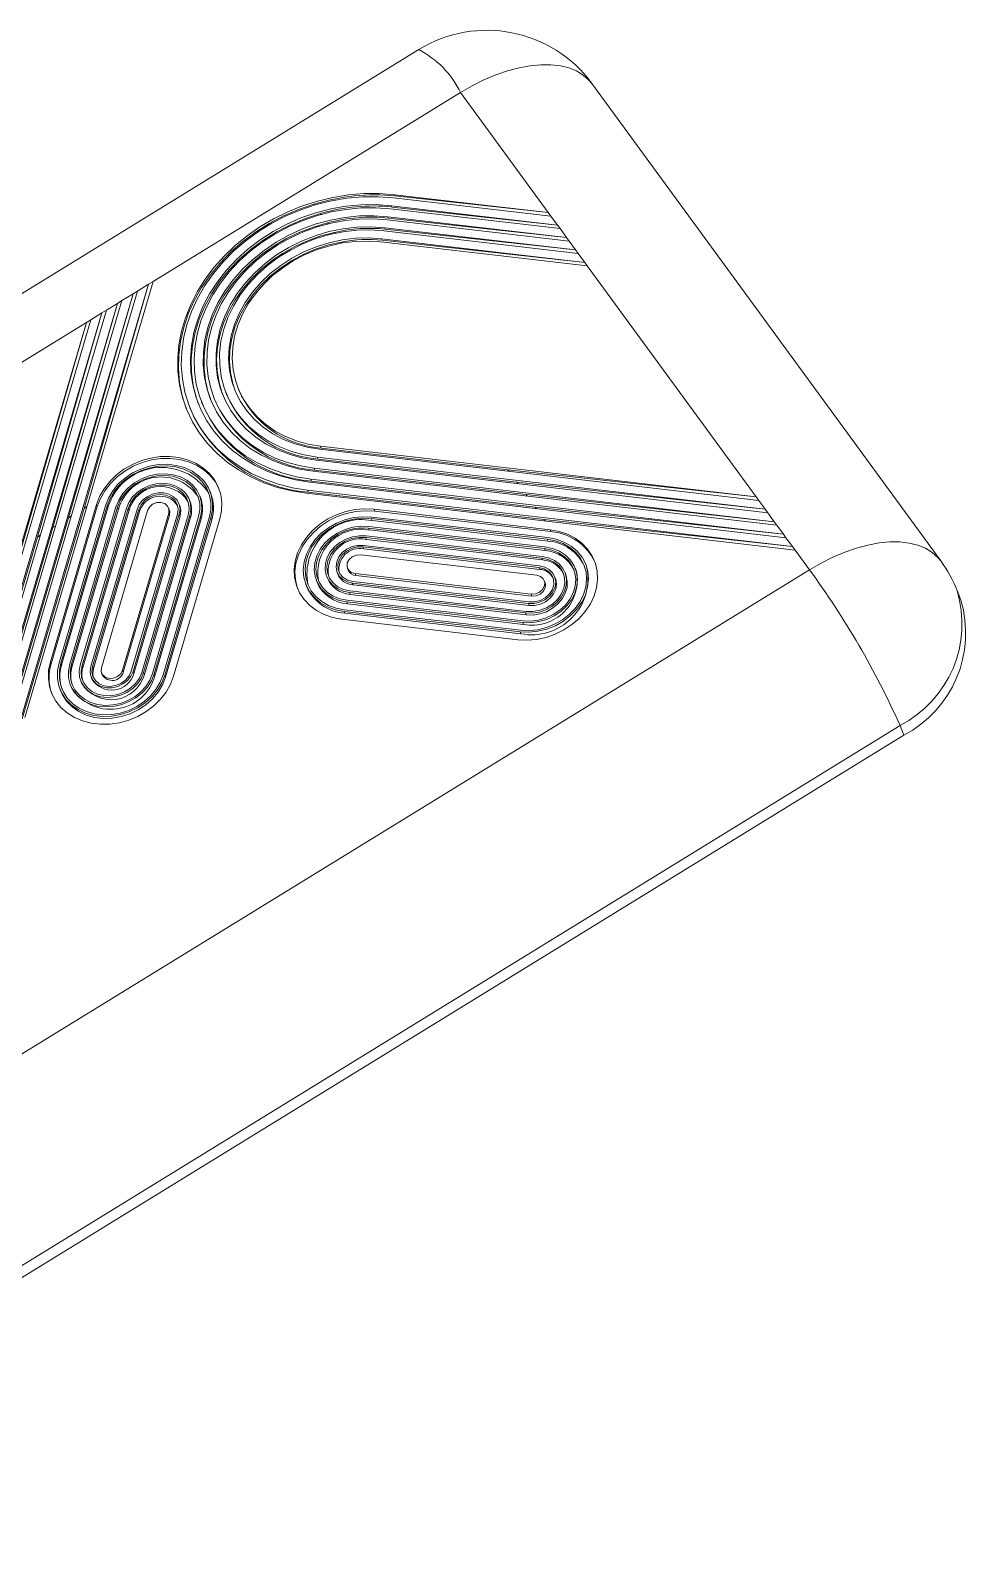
# Model space of a CAD drawing. Header units: inches. Extents: x 1846 to 3307, y 1126 to 1431.
# Drawn here: x 2106.57 to 2136.77, y 1204.96 to 1253.94 of the extents above; entities that cross this region are included whole.
import ezdxf

# ---------------------------------------------------------------- set-up
doc = ezdxf.new("R2010")
doc.units = ezdxf.units.IN
doc.header["$LTSCALE"] = 15

msp = doc.modelspace()

# ---------------------------------------------------------------- linework, layer by layer
at = {"color": 7, "linetype": 'Continuous', "lineweight": 15}
for p, q in [((2119.11, 1253.32), (2076.496, 1227.108)), ((2135.966, 1236.803), (2124.702, 1252.22)), ((2120.46, 1251.934), (2110.535, 1245.829)), ((2123.295, 1248.053), (2120.46, 1251.934)), ((2123.295, 1248.053), (2118.327, 1248.632)), ((2118.342, 1248.594), (2118.327, 1248.632)), ((2118.342, 1248.594), (2123.295, 1248.053)), ((2115.744, 1248.296), (2115.724, 1248.323)), ((2118.192, 1248.176), (2123.673, 1247.537)), ((2123.589, 1247.652), (2118.222, 1248.277)), ((2118.239, 1248.235), (2118.222, 1248.277)), ((2118.239, 1248.235), (2123.589, 1247.652)), ((2118.297, 1248.531), (2123.379, 1247.939)), ((2115.963, 1247.996), (2115.942, 1248.024)), ((2116.184, 1247.693), (2116.163, 1247.722)), ((2118.088, 1247.82), (2123.966, 1247.135)), ((2123.882, 1247.25), (2118.118, 1247.922)), ((2118.135, 1247.877), (2118.118, 1247.922)), ((2118.135, 1247.877), (2123.882, 1247.25)), ((2123.379, 1247.939), (2123.295, 1248.053)), ((2123.589, 1247.652), (2123.379, 1247.939)), ((2123.673, 1247.537), (2123.589, 1247.652)), ((2116.409, 1247.386), (2116.387, 1247.415)), ((2116.637, 1247.073), (2116.615, 1247.104)), ((2117.879, 1247.11), (2124.553, 1246.332)), ((2124.469, 1246.447), (2117.909, 1247.211)), ((2117.929, 1247.16), (2117.909, 1247.211)), ((2117.929, 1247.16), (2124.469, 1246.447)), ((2117.984, 1247.465), (2124.259, 1246.734)), ((2124.176, 1246.849), (2118.013, 1247.567)), ((2118.032, 1247.519), (2118.013, 1247.567)), ((2118.032, 1247.519), (2124.176, 1246.849)), ((2123.882, 1247.25), (2123.673, 1247.537)), ((2123.966, 1247.135), (2123.882, 1247.25)), ((2124.176, 1246.849), (2123.966, 1247.135)), ((2124.259, 1246.734), (2124.176, 1246.849)), ((2124.469, 1246.447), (2124.259, 1246.734)), ((2124.553, 1246.332), (2124.469, 1246.447)), ((2130.002, 1238.873), (2124.553, 1246.332)), ((2110.391, 1245.741), (2106.284, 1231.762)), ((2106.397, 1231.748), (2110.535, 1245.829)), ((2108.306, 1238.5), (2110.391, 1245.741)), ((2110.391, 1245.741), (2110.032, 1245.52)), ((2110.535, 1245.829), (2110.391, 1245.741)), ((2105.602, 1231.841), (2109.53, 1245.211)), ((2109.889, 1245.432), (2105.886, 1231.808)), ((2106, 1231.795), (2110.032, 1245.52)), ((2107.804, 1238.191), (2109.889, 1245.432)), ((2109.53, 1245.211), (2109.387, 1245.123)), ((2109.889, 1245.432), (2109.53, 1245.211)), ((2110.032, 1245.52), (2109.889, 1245.432)), ((2108.884, 1244.814), (2105.09, 1231.901)), ((2105.204, 1231.887), (2109.028, 1244.902)), ((2109.387, 1245.123), (2105.488, 1231.854)), ((2106.8, 1237.573), (2108.884, 1244.814)), ((2107.302, 1237.882), (2109.387, 1245.123)), ((2108.884, 1244.814), (2108.526, 1244.593)), ((2109.028, 1244.902), (2108.884, 1244.814)), ((2109.387, 1245.123), (2109.028, 1244.902)), ((2108.382, 1244.505), (2099.055, 1238.768)), ((2108.382, 1244.505), (2104.692, 1231.947)), ((2104.806, 1231.934), (2108.526, 1244.593)), ((2106.297, 1237.265), (2108.382, 1244.505)), ((2108.526, 1244.593), (2108.382, 1244.505)), ((2112.883, 1242.248), (2112.907, 1242.185)), ((2113.274, 1242.4), (2113.299, 1242.337)), ((2111.708, 1241.792), (2111.732, 1241.729)), ((2112.1, 1241.944), (2112.124, 1241.881)), ((2112.491, 1242.096), (2112.515, 1242.033)), ((2115.911, 1240.41), (2130.086, 1238.758)), ((2130.002, 1238.873), (2115.941, 1240.512)), ((2115.965, 1240.449), (2115.941, 1240.512)), ((2121.989, 1239.747), (2115.965, 1240.449)), ((2130.589, 1238.07), (2115.732, 1239.801)), ((2115.756, 1239.739), (2115.732, 1239.801)), ((2115.806, 1240.055), (2130.38, 1238.357)), ((2130.296, 1238.471), (2115.836, 1240.157)), ((2115.861, 1240.094), (2115.836, 1240.157)), ((2122.283, 1239.345), (2115.861, 1240.094)), ((2115.598, 1239.344), (2130.967, 1237.553)), ((2130.883, 1237.668), (2115.627, 1239.446)), ((2115.652, 1239.383), (2115.627, 1239.446)), ((2122.87, 1238.542), (2115.652, 1239.383)), ((2115.702, 1239.7), (2130.673, 1237.955)), ((2122.576, 1238.944), (2115.756, 1239.739)), ((2121.989, 1239.747), (2130.002, 1238.873)), ((2122.026, 1239.698), (2121.989, 1239.747)), ((2122.283, 1239.345), (2130.296, 1238.471)), ((2122.319, 1239.296), (2122.283, 1239.345)), ((2111.731, 1238.717), (2111.706, 1238.78)), ((2112.066, 1238.847), (2112.042, 1238.91)), ((2112.402, 1238.978), (2112.378, 1239.04)), ((2115.493, 1238.989), (2131.26, 1237.152)), ((2131.176, 1237.267), (2115.523, 1239.091)), ((2115.547, 1239.028), (2115.523, 1239.091)), ((2123.163, 1238.141), (2115.547, 1239.028)), ((2122.576, 1238.944), (2130.589, 1238.07)), ((2122.612, 1238.894), (2122.576, 1238.944)), ((2130.086, 1238.758), (2130.002, 1238.873)), ((2108.306, 1238.5), (2106.308, 1231.699)), ((2108.71, 1238.621), (2107.219, 1233.545)), ((2108.735, 1238.558), (2107.243, 1233.483)), ((2108.995, 1238.587), (2107.503, 1233.512)), ((2109.051, 1238.581), (2107.56, 1233.505)), ((2109.076, 1238.518), (2107.584, 1233.443)), ((2109.336, 1238.548), (2107.844, 1233.472)), ((2109.392, 1238.541), (2107.901, 1233.466)), ((2109.417, 1238.478), (2107.925, 1233.403)), ((2109.677, 1238.508), (2108.185, 1233.433)), ((2109.733, 1238.501), (2108.242, 1233.426)), ((2109.758, 1238.439), (2108.266, 1233.363)), ((2108.398, 1238.556), (2108.306, 1238.5)), ((2110.018, 1238.468), (2108.526, 1233.393)), ((2110.074, 1238.462), (2108.583, 1233.386)), ((2110.099, 1238.399), (2108.607, 1233.324)), ((2108.735, 1238.558), (2108.71, 1238.621)), ((2110.359, 1238.429), (2108.867, 1233.353)), ((2109.076, 1238.518), (2109.051, 1238.581)), ((2109.417, 1238.478), (2109.392, 1238.541)), ((2111.041, 1238.349), (2109.549, 1233.274)), ((2111.065, 1238.286), (2109.574, 1233.211)), ((2109.758, 1238.439), (2109.733, 1238.501)), ((2111.325, 1238.316), (2109.833, 1233.241)), ((2111.382, 1238.309), (2109.89, 1233.234)), ((2110.099, 1238.399), (2110.074, 1238.462)), ((2111.059, 1238.456), (2111.035, 1238.519)), ((2111.065, 1238.286), (2111.041, 1238.349)), ((2111.395, 1238.587), (2111.371, 1238.649)), ((2111.406, 1238.247), (2111.382, 1238.309)), ((2117.668, 1238.473), (2123.351, 1237.811)), ((2117.692, 1238.411), (2117.668, 1238.473)), ((2117.692, 1238.411), (2123.375, 1237.748)), ((2122.87, 1238.542), (2130.883, 1237.668)), ((2122.906, 1238.493), (2122.87, 1238.542)), ((2130.296, 1238.471), (2130.086, 1238.758)), ((2130.38, 1238.357), (2130.296, 1238.471)), ((2130.589, 1238.07), (2130.38, 1238.357)), ((2107.302, 1237.882), (2105.512, 1231.792)), ((2107.804, 1238.191), (2105.91, 1231.745)), ((2107.393, 1237.939), (2107.302, 1237.882)), ((2107.895, 1238.248), (2107.804, 1238.191)), ((2111.406, 1238.247), (2109.915, 1233.171)), ((2111.666, 1238.276), (2110.174, 1233.201)), ((2111.723, 1238.27), (2110.231, 1233.194)), ((2111.747, 1238.207), (2110.256, 1233.132)), ((2112.007, 1238.236), (2110.515, 1233.161)), ((2112.064, 1238.23), (2110.572, 1233.154)), ((2112.088, 1238.167), (2110.597, 1233.092)), ((2112.348, 1238.197), (2110.856, 1233.121)), ((2112.405, 1238.19), (2110.913, 1233.115)), ((2112.429, 1238.127), (2110.938, 1233.052)), ((2112.689, 1238.157), (2111.197, 1233.082)), ((2111.747, 1238.207), (2111.723, 1238.27)), ((2112.088, 1238.167), (2112.064, 1238.23)), ((2112.429, 1238.127), (2112.405, 1238.19)), ((2117.489, 1237.864), (2123.172, 1237.202)), ((2117.513, 1237.802), (2117.489, 1237.864)), ((2117.504, 1237.915), (2123.187, 1237.253)), ((2117.513, 1237.802), (2123.196, 1237.139)), ((2117.578, 1238.169), (2123.262, 1237.506)), ((2117.603, 1238.106), (2117.578, 1238.169)), ((2117.593, 1238.22), (2123.277, 1237.557)), ((2117.603, 1238.106), (2123.286, 1237.444)), ((2123.163, 1238.141), (2131.176, 1237.267)), ((2123.199, 1238.091), (2123.163, 1238.141)), ((2123.375, 1237.748), (2123.351, 1237.811)), ((2130.673, 1237.955), (2130.589, 1238.07)), ((2130.883, 1237.668), (2130.673, 1237.955)), ((2106.8, 1237.573), (2105.114, 1231.838)), ((2106.891, 1237.63), (2106.8, 1237.573)), ((2117.325, 1237.306), (2123.008, 1236.644)), ((2117.399, 1237.56), (2123.083, 1236.897)), ((2117.424, 1237.497), (2117.399, 1237.56)), ((2117.414, 1237.611), (2123.098, 1236.948)), ((2117.424, 1237.497), (2123.107, 1236.835)), ((2123.286, 1237.444), (2123.262, 1237.506)), ((2130.967, 1237.553), (2130.883, 1237.668)), ((2131.176, 1237.267), (2130.967, 1237.553)), ((2117.235, 1237.001), (2122.919, 1236.339)), ((2117.31, 1237.255), (2122.993, 1236.593)), ((2117.334, 1237.193), (2117.31, 1237.255)), ((2117.334, 1237.193), (2123.017, 1236.53)), ((2123.107, 1236.835), (2123.083, 1236.897)), ((2123.196, 1237.139), (2123.172, 1237.202)), ((2131.26, 1237.152), (2131.176, 1237.267)), ((2131.724, 1236.517), (2131.26, 1237.152)), ((2089.11, 1210.304), (2131.724, 1236.517)), ((2116.475, 1236.436), (2116.499, 1236.374)), ((2116.81, 1236.567), (2116.835, 1236.504)), ((2117.056, 1236.392), (2122.74, 1235.73)), ((2117.081, 1236.33), (2117.056, 1236.392)), ((2117.081, 1236.33), (2122.764, 1235.667)), ((2123.017, 1236.53), (2122.993, 1236.593)), ((2123.86, 1236.363), (2123.836, 1236.425)), ((2124.196, 1236.493), (2124.172, 1236.556)), ((2124.531, 1236.623), (2124.507, 1236.686)), ((2115.468, 1236.046), (2115.492, 1235.983)), ((2115.803, 1236.176), (2115.828, 1236.113)), ((2116.139, 1236.306), (2116.163, 1236.244)), ((2116.967, 1236.088), (2122.65, 1235.426)), ((2116.991, 1236.025), (2116.967, 1236.088)), ((2116.982, 1236.139), (2122.665, 1235.476)), ((2116.991, 1236.025), (2122.675, 1235.363)), ((2123.189, 1236.102), (2123.165, 1236.165)), ((2123.525, 1236.233), (2123.5, 1236.295)), ((2136.612, 1235.532), (2136.49, 1235.845)), ((2116.788, 1235.479), (2122.471, 1234.817)), ((2116.812, 1235.416), (2116.788, 1235.479)), ((2116.803, 1235.53), (2122.486, 1234.867)), ((2116.812, 1235.416), (2122.496, 1234.754)), ((2116.877, 1235.783), (2122.561, 1235.121)), ((2116.902, 1235.721), (2116.877, 1235.783)), ((2116.892, 1235.834), (2122.576, 1235.172)), ((2116.902, 1235.721), (2122.585, 1235.058)), ((2122.675, 1235.363), (2122.65, 1235.426)), ((2122.764, 1235.667), (2122.74, 1235.73)), ((2116.624, 1234.921), (2122.307, 1234.258)), ((2116.699, 1235.174), (2122.382, 1234.512)), ((2116.723, 1235.112), (2116.699, 1235.174)), ((2116.713, 1235.225), (2122.397, 1234.563)), ((2116.723, 1235.112), (2122.406, 1234.449)), ((2122.585, 1235.058), (2122.561, 1235.121)), ((2122.406, 1234.449), (2122.382, 1234.512)), ((2122.496, 1234.754), (2122.471, 1234.817)), ((2107.243, 1233.483), (2107.219, 1233.545)), ((2107.584, 1233.443), (2107.56, 1233.505)), ((2107.925, 1233.403), (2107.901, 1233.466)), ((2108.266, 1233.363), (2108.242, 1233.426)), ((2108.202, 1232.923), (2108.226, 1232.86)), ((2108.537, 1233.053), (2108.561, 1232.99)), ((2108.607, 1233.324), (2108.583, 1233.386)), ((2108.873, 1233.183), (2108.897, 1233.12)), ((2109.574, 1233.211), (2109.549, 1233.274)), ((2109.915, 1233.171), (2109.89, 1233.234)), ((2110.256, 1233.132), (2110.231, 1233.194)), ((2110.597, 1233.092), (2110.572, 1233.154)), ((2110.938, 1233.052), (2110.913, 1233.115)), ((2107.53, 1232.662), (2107.555, 1232.599)), ((2107.866, 1232.792), (2107.89, 1232.73)), ((2134.65, 1231.485), (2092.035, 1205.273)), ((2134.771, 1231.172), (2134.65, 1231.485)), ((2092.157, 1204.96), (2134.771, 1231.172))]:
    msp.add_line(p, q, dxfattribs=at)
at = {"color": 8, "linetype": 'Continuous', "lineweight": 15, "flags": 128}
for points in [[(2124.702, 1252.22), (2124.608, 1252.335), (2124.425, 1252.497), (2124.209, 1252.629), (2123.961, 1252.73), (2123.684, 1252.798), (2123.381, 1252.832), (2123.055, 1252.833), (2122.71, 1252.8), (2122.35, 1252.733), (2121.978, 1252.633), (2121.599, 1252.502), (2121.217, 1252.34), (2120.836, 1252.15), (2120.46, 1251.934)], [(2135.966, 1236.803), (2135.871, 1236.918), (2135.689, 1237.08), (2135.473, 1237.212), (2135.225, 1237.313), (2134.948, 1237.381), (2134.644, 1237.415), (2134.319, 1237.416), (2133.974, 1237.382), (2133.614, 1237.315), (2133.242, 1237.216), (2132.863, 1237.085), (2132.481, 1236.923), (2132.1, 1236.733), (2131.724, 1236.517)]]:
    msp.add_lwpolyline(points, dxfattribs=at)
at = {"color": 7, "linetype": 'Continuous', "lineweight": 15, "flags": 128}
for points in [[(2118.327, 1248.632), (2117.837, 1248.669), (2117.34, 1248.667), (2116.839, 1248.626), (2116.339, 1248.546), (2115.844, 1248.428), (2115.357, 1248.273), (2114.883, 1248.081), (2114.425, 1247.856), (2113.987, 1247.598), (2113.572, 1247.309), (2113.184, 1246.992), (2112.827, 1246.65), (2112.502, 1246.284), (2112.213, 1245.899), (2111.961, 1245.497), (2111.75, 1245.082), (2111.58, 1244.656), (2111.453, 1244.223), (2111.37, 1243.787), (2111.331, 1243.351), (2111.337, 1242.919), (2111.389, 1242.494), (2111.484, 1242.08), (2111.624, 1241.68), (2111.805, 1241.297), (2112.029, 1240.934), (2112.291, 1240.594), (2112.59, 1240.28), (2112.925, 1239.994), (2113.291, 1239.74), (2113.686, 1239.518), (2114.108, 1239.33), (2114.552, 1239.179), (2115.015, 1239.065), (2115.493, 1238.989)], [(2115.724, 1248.323), (2115.228, 1248.153), (2114.748, 1247.945), (2114.285, 1247.702), (2113.845, 1247.425), (2113.432, 1247.118), (2113.047, 1246.782), (2112.696, 1246.42), (2112.38, 1246.036), (2112.103, 1245.632), (2111.867, 1245.213), (2111.673, 1244.781), (2111.524, 1244.34), (2111.421, 1243.894), (2111.364, 1243.447), (2111.354, 1243.003), (2111.392, 1242.565), (2111.476, 1242.137), (2111.606, 1241.723), (2111.609, 1241.717)], [(2115.523, 1239.091), (2115.041, 1239.168), (2114.576, 1239.284), (2114.13, 1239.439), (2113.707, 1239.632), (2113.313, 1239.86), (2112.948, 1240.122), (2112.618, 1240.415), (2112.324, 1240.738), (2112.07, 1241.086), (2111.856, 1241.458), (2111.686, 1241.85), (2111.56, 1242.258), (2111.48, 1242.68), (2111.447, 1243.112), (2111.46, 1243.549), (2111.519, 1243.989), (2111.625, 1244.427), (2111.775, 1244.86), (2111.969, 1245.284), (2112.206, 1245.695), (2112.482, 1246.09), (2112.797, 1246.466), (2113.146, 1246.819), (2113.528, 1247.147), (2113.938, 1247.446), (2114.374, 1247.714), (2114.832, 1247.949), (2115.307, 1248.148), (2115.796, 1248.311), (2116.294, 1248.435), (2116.797, 1248.519), (2117.302, 1248.564), (2117.803, 1248.568), (2118.297, 1248.531)], [(2118.222, 1248.277), (2117.741, 1248.312), (2117.252, 1248.307), (2116.76, 1248.26), (2116.269, 1248.174), (2115.785, 1248.048), (2115.31, 1247.883), (2114.85, 1247.682), (2114.408, 1247.446), (2113.99, 1247.176), (2113.597, 1246.876), (2113.235, 1246.549), (2112.906, 1246.196), (2112.613, 1245.822), (2112.359, 1245.43), (2112.146, 1245.023), (2111.977, 1244.606), (2111.852, 1244.181), (2111.773, 1243.752), (2111.74, 1243.324), (2111.755, 1242.901), (2111.816, 1242.486), (2111.923, 1242.082), (2112.075, 1241.695), (2112.271, 1241.326), (2112.509, 1240.981), (2112.787, 1240.66), (2113.102, 1240.369), (2113.452, 1240.108), (2113.833, 1239.881), (2114.242, 1239.69), (2114.675, 1239.536), (2115.128, 1239.42), (2115.598, 1239.344)], [(2115.627, 1239.446), (2115.169, 1239.52), (2114.726, 1239.633), (2114.302, 1239.783), (2113.903, 1239.97), (2113.53, 1240.192), (2113.189, 1240.447), (2112.881, 1240.732), (2112.609, 1241.045), (2112.376, 1241.383), (2112.185, 1241.743), (2112.036, 1242.122), (2111.931, 1242.516), (2111.872, 1242.922), (2111.858, 1243.335), (2111.89, 1243.753), (2111.967, 1244.172), (2112.089, 1244.587), (2112.255, 1244.996), (2112.463, 1245.393), (2112.711, 1245.777), (2112.997, 1246.142), (2113.318, 1246.487), (2113.673, 1246.807), (2114.056, 1247.1), (2114.465, 1247.363), (2114.897, 1247.594), (2115.346, 1247.791), (2115.81, 1247.951), (2116.284, 1248.075), (2116.764, 1248.159), (2117.244, 1248.205), (2117.722, 1248.21), (2118.192, 1248.176)], [(2115.942, 1248.024), (2115.46, 1247.868), (2114.991, 1247.675), (2114.54, 1247.444), (2114.111, 1247.18), (2113.708, 1246.884), (2113.335, 1246.56), (2112.996, 1246.209), (2112.692, 1245.835), (2112.428, 1245.443), (2112.205, 1245.034), (2112.027, 1244.614), (2111.893, 1244.185), (2111.806, 1243.753), (2111.766, 1243.321), (2111.774, 1242.892), (2111.83, 1242.472), (2111.933, 1242.063), (2112, 1241.869)], [(2118.118, 1247.922), (2117.661, 1247.955), (2117.197, 1247.948), (2116.73, 1247.901), (2116.264, 1247.814), (2115.805, 1247.689), (2115.357, 1247.527), (2114.923, 1247.329), (2114.509, 1247.097), (2114.118, 1246.834), (2113.753, 1246.541), (2113.42, 1246.222), (2113.119, 1245.88), (2112.855, 1245.518), (2112.631, 1245.139), (2112.447, 1244.748), (2112.307, 1244.347), (2112.21, 1243.942), (2112.159, 1243.535), (2112.154, 1243.131), (2112.195, 1242.733), (2112.281, 1242.346), (2112.411, 1241.973), (2112.585, 1241.618), (2112.801, 1241.283), (2113.056, 1240.973), (2113.348, 1240.691), (2113.675, 1240.438), (2114.032, 1240.218), (2114.418, 1240.033), (2114.827, 1239.883), (2115.257, 1239.772), (2115.702, 1239.7)], [(2116.163, 1247.722), (2115.711, 1247.588), (2115.27, 1247.418), (2114.845, 1247.213), (2114.44, 1246.976), (2114.058, 1246.708), (2113.704, 1246.412), (2113.38, 1246.092), (2113.089, 1245.748), (2112.835, 1245.386), (2112.62, 1245.009), (2112.445, 1244.62), (2112.313, 1244.222), (2112.224, 1243.82), (2112.18, 1243.417), (2112.181, 1243.018), (2112.227, 1242.625), (2112.317, 1242.243), (2112.392, 1242.021)], [(2115.732, 1239.801), (2115.297, 1239.872), (2114.879, 1239.98), (2114.479, 1240.126), (2114.103, 1240.307), (2113.755, 1240.521), (2113.436, 1240.768), (2113.151, 1241.043), (2112.902, 1241.346), (2112.692, 1241.672), (2112.522, 1242.018), (2112.395, 1242.382), (2112.311, 1242.76), (2112.272, 1243.148), (2112.277, 1243.542), (2112.326, 1243.939), (2112.42, 1244.334), (2112.557, 1244.725), (2112.736, 1245.106), (2112.956, 1245.475), (2113.213, 1245.829), (2113.506, 1246.162), (2113.831, 1246.473), (2114.187, 1246.759), (2114.568, 1247.016), (2114.972, 1247.242), (2115.395, 1247.435), (2115.832, 1247.594), (2116.28, 1247.715), (2116.734, 1247.8), (2117.19, 1247.845), (2117.642, 1247.852), (2118.088, 1247.82)], [(2118.013, 1247.567), (2117.568, 1247.597), (2117.115, 1247.586), (2116.66, 1247.534), (2116.208, 1247.441), (2115.763, 1247.309), (2115.331, 1247.137), (2114.916, 1246.93), (2114.523, 1246.688), (2114.156, 1246.415), (2113.82, 1246.113), (2113.517, 1245.786), (2113.251, 1245.438), (2113.026, 1245.071), (2112.843, 1244.691), (2112.704, 1244.301), (2112.612, 1243.906), (2112.567, 1243.509), (2112.569, 1243.116), (2112.619, 1242.731), (2112.716, 1242.357), (2112.859, 1242), (2113.046, 1241.662), (2113.276, 1241.348), (2113.545, 1241.06), (2113.851, 1240.803), (2114.191, 1240.579), (2114.561, 1240.39), (2114.956, 1240.239), (2115.373, 1240.127), (2115.806, 1240.055)], [(2116.387, 1247.415), (2115.95, 1247.299), (2115.523, 1247.147), (2115.111, 1246.958), (2114.718, 1246.736), (2114.348, 1246.483), (2114.005, 1246.202), (2113.692, 1245.895), (2113.414, 1245.565), (2113.172, 1245.217), (2112.969, 1244.853), (2112.808, 1244.478), (2112.69, 1244.095), (2112.616, 1243.708), (2112.587, 1243.322), (2112.603, 1242.941), (2112.665, 1242.567), (2112.771, 1242.206), (2112.783, 1242.173)], [(2115.836, 1240.157), (2115.414, 1240.226), (2115.009, 1240.336), (2114.624, 1240.483), (2114.265, 1240.666), (2113.934, 1240.885), (2113.636, 1241.135), (2113.374, 1241.414), (2113.151, 1241.72), (2112.968, 1242.049), (2112.829, 1242.397), (2112.735, 1242.76), (2112.687, 1243.135), (2112.684, 1243.518), (2112.728, 1243.903), (2112.818, 1244.288), (2112.953, 1244.667), (2113.131, 1245.037), (2113.35, 1245.394), (2113.609, 1245.733), (2113.903, 1246.051), (2114.231, 1246.345), (2114.588, 1246.61), (2114.97, 1246.846), (2115.373, 1247.048), (2115.794, 1247.214), (2116.227, 1247.343), (2116.667, 1247.434), (2117.109, 1247.484), (2117.55, 1247.495), (2117.984, 1247.465)], [(2117.909, 1247.211), (2117.492, 1247.239), (2117.067, 1247.227), (2116.641, 1247.175), (2116.218, 1247.083), (2115.803, 1246.953), (2115.401, 1246.787), (2115.017, 1246.585), (2114.655, 1246.351), (2114.319, 1246.086), (2114.014, 1245.796), (2113.742, 1245.482), (2113.508, 1245.148), (2113.314, 1244.799), (2113.162, 1244.438), (2113.054, 1244.07), (2112.991, 1243.699), (2112.974, 1243.329), (2113.003, 1242.964), (2113.078, 1242.61), (2113.198, 1242.27), (2113.361, 1241.948), (2113.566, 1241.647), (2113.81, 1241.372), (2114.091, 1241.126), (2114.404, 1240.911), (2114.747, 1240.73), (2115.116, 1240.585), (2115.505, 1240.478), (2115.911, 1240.41)], [(2116.615, 1247.104), (2116.194, 1247.008), (2115.783, 1246.874), (2115.384, 1246.704), (2115.004, 1246.5), (2114.646, 1246.264), (2114.314, 1245.998), (2114.013, 1245.707), (2113.746, 1245.392), (2113.516, 1245.059), (2113.326, 1244.71), (2113.177, 1244.35), (2113.073, 1243.984), (2113.013, 1243.614), (2112.998, 1243.246), (2113.03, 1242.884), (2113.107, 1242.532), (2113.175, 1242.325)], [(2115.941, 1240.512), (2115.547, 1240.578), (2115.169, 1240.682), (2114.812, 1240.822), (2114.479, 1240.998), (2114.175, 1241.206), (2113.903, 1241.445), (2113.666, 1241.712), (2113.467, 1242.003), (2113.308, 1242.316), (2113.192, 1242.646), (2113.119, 1242.99), (2113.091, 1243.343), (2113.108, 1243.702), (2113.169, 1244.062), (2113.274, 1244.419), (2113.421, 1244.769), (2113.61, 1245.108), (2113.837, 1245.432), (2114.1, 1245.736), (2114.396, 1246.019), (2114.722, 1246.275), (2115.073, 1246.502), (2115.446, 1246.698), (2115.836, 1246.86), (2116.239, 1246.986), (2116.649, 1247.075), (2117.062, 1247.125), (2117.474, 1247.137), (2117.879, 1247.11)], [(2112.689, 1238.157), (2112.744, 1238.424), (2112.754, 1238.691), (2112.718, 1238.951), (2112.637, 1239.198), (2112.513, 1239.427), (2112.348, 1239.633), (2112.146, 1239.811), (2111.912, 1239.958), (2111.651, 1240.069), (2111.369, 1240.143), (2111.071, 1240.178), (2110.766, 1240.172), (2110.459, 1240.127), (2110.157, 1240.043), (2109.867, 1239.922), (2109.596, 1239.767), (2109.35, 1239.581), (2109.134, 1239.368), (2108.953, 1239.134), (2108.81, 1238.883), (2108.71, 1238.621)], [(2112.669, 1239.117), (2112.661, 1239.135), (2112.537, 1239.364), (2112.372, 1239.57), (2112.17, 1239.749), (2111.936, 1239.895), (2111.675, 1240.006), (2111.393, 1240.08), (2111.096, 1240.115), (2110.79, 1240.11), (2110.483, 1240.064), (2110.181, 1239.98), (2109.892, 1239.86), (2109.621, 1239.704), (2109.374, 1239.518), (2109.158, 1239.306), (2108.977, 1239.071), (2108.835, 1238.82), (2108.735, 1238.558)], [(2112.405, 1238.19), (2112.455, 1238.443), (2112.457, 1238.695), (2112.412, 1238.939), (2112.32, 1239.167), (2112.183, 1239.374), (2112.007, 1239.555), (2111.794, 1239.703), (2111.552, 1239.816), (2111.286, 1239.89), (2111.005, 1239.923), (2110.715, 1239.914), (2110.424, 1239.863), (2110.142, 1239.772), (2109.874, 1239.644), (2109.629, 1239.481), (2109.413, 1239.288), (2109.232, 1239.071), (2109.092, 1238.835), (2108.995, 1238.587)], [(2112.348, 1238.197), (2112.396, 1238.442), (2112.399, 1238.685), (2112.355, 1238.92), (2112.266, 1239.141), (2112.134, 1239.342), (2111.963, 1239.516), (2111.758, 1239.66), (2111.523, 1239.768), (2111.267, 1239.84), (2110.994, 1239.871), (2110.714, 1239.863), (2110.434, 1239.814), (2110.16, 1239.726), (2109.902, 1239.602), (2109.665, 1239.444), (2109.456, 1239.258), (2109.281, 1239.048), (2109.145, 1238.82), (2109.051, 1238.581)], [(2112.064, 1238.23), (2112.106, 1238.456), (2112.101, 1238.681), (2112.048, 1238.895), (2111.949, 1239.092), (2111.807, 1239.265), (2111.628, 1239.408), (2111.417, 1239.517), (2111.182, 1239.587), (2110.93, 1239.616), (2110.671, 1239.604), (2110.412, 1239.55), (2110.163, 1239.457), (2109.933, 1239.327), (2109.728, 1239.165), (2109.557, 1238.977), (2109.425, 1238.769), (2109.336, 1238.548)], [(2112.007, 1238.236), (2112.047, 1238.454), (2112.042, 1238.668), (2111.992, 1238.874), (2111.897, 1239.063), (2111.761, 1239.229), (2111.589, 1239.366), (2111.387, 1239.47), (2111.162, 1239.537), (2110.921, 1239.565), (2110.672, 1239.553), (2110.424, 1239.502), (2110.186, 1239.412), (2109.965, 1239.288), (2109.769, 1239.133), (2109.605, 1238.953), (2109.478, 1238.753), (2109.392, 1238.541)], [(2111.723, 1238.27), (2111.756, 1238.462), (2111.743, 1238.651), (2111.685, 1238.829), (2111.584, 1238.988), (2111.444, 1239.12), (2111.271, 1239.221), (2111.073, 1239.285), (2110.86, 1239.31), (2110.639, 1239.294), (2110.421, 1239.24), (2110.215, 1239.147), (2110.03, 1239.022), (2109.874, 1238.869), (2109.755, 1238.695), (2109.677, 1238.508)], [(2111.666, 1238.276), (2111.698, 1238.471), (2111.68, 1238.662), (2111.613, 1238.839), (2111.5, 1238.993), (2111.347, 1239.117), (2111.162, 1239.205), (2110.953, 1239.252), (2110.732, 1239.255), (2110.509, 1239.215), (2110.295, 1239.134), (2110.102, 1239.015), (2109.939, 1238.865), (2109.814, 1238.691), (2109.733, 1238.501)], [(2111.382, 1238.309), (2111.405, 1238.47), (2111.38, 1238.624), (2111.308, 1238.763), (2111.196, 1238.876), (2111.049, 1238.956), (2110.879, 1238.998), (2110.696, 1238.998), (2110.514, 1238.956), (2110.344, 1238.876), (2110.198, 1238.762), (2110.087, 1238.623), (2110.018, 1238.468)], [(2111.325, 1238.316), (2111.346, 1238.476), (2111.314, 1238.629), (2111.233, 1238.763), (2111.109, 1238.866), (2110.951, 1238.931), (2110.773, 1238.952), (2110.589, 1238.927), (2110.414, 1238.858), (2110.262, 1238.752), (2110.146, 1238.616), (2110.074, 1238.462)], [(2111.041, 1238.349), (2111.049, 1238.469), (2111.004, 1238.576), (2110.913, 1238.655), (2110.789, 1238.693), (2110.652, 1238.685), (2110.522, 1238.632), (2110.419, 1238.542), (2110.359, 1238.429)], [(2111.065, 1238.286), (2111.073, 1238.406), (2111.059, 1238.456)], [(2117.668, 1238.473), (2117.366, 1238.488), (2117.058, 1238.463), (2116.753, 1238.398), (2116.457, 1238.295), (2116.176, 1238.157), (2115.916, 1237.986), (2115.684, 1237.786), (2115.485, 1237.562), (2115.323, 1237.318), (2115.201, 1237.061), (2115.123, 1236.795), (2115.09, 1236.528), (2115.104, 1236.264), (2115.162, 1236.009), (2115.265, 1235.771), (2115.41, 1235.552), (2115.594, 1235.36), (2115.813, 1235.197), (2116.061, 1235.068), (2116.333, 1234.975), (2116.624, 1234.921)], [(2117.692, 1238.411), (2117.39, 1238.425), (2117.083, 1238.4), (2116.777, 1238.335), (2116.481, 1238.233), (2116.2, 1238.094), (2115.94, 1237.923), (2115.709, 1237.723), (2115.509, 1237.499), (2115.347, 1237.256), (2115.226, 1236.998), (2115.148, 1236.733), (2115.115, 1236.465), (2115.128, 1236.201), (2115.187, 1235.947), (2115.201, 1235.906)], [(2117.593, 1238.22), (2117.307, 1238.232), (2117.015, 1238.202), (2116.728, 1238.131), (2116.452, 1238.021), (2116.195, 1237.874), (2115.963, 1237.696), (2115.764, 1237.491), (2115.603, 1237.263), (2115.484, 1237.021), (2115.41, 1236.769), (2115.383, 1236.516), (2115.405, 1236.267), (2115.474, 1236.03), (2115.589, 1235.812), (2115.746, 1235.617), (2115.941, 1235.452), (2116.169, 1235.321), (2116.424, 1235.228), (2116.699, 1235.174)], [(2117.578, 1238.169), (2117.301, 1238.18), (2117.02, 1238.151), (2116.742, 1238.083), (2116.475, 1237.976), (2116.226, 1237.835), (2116.003, 1237.663), (2115.81, 1237.464), (2115.654, 1237.244), (2115.539, 1237.01), (2115.468, 1236.767), (2115.442, 1236.522), (2115.463, 1236.282), (2115.53, 1236.053), (2115.64, 1235.841), (2115.792, 1235.653), (2115.981, 1235.494), (2116.202, 1235.367), (2116.448, 1235.277), (2116.713, 1235.225)], [(2117.504, 1237.915), (2117.247, 1237.924), (2116.987, 1237.89), (2116.732, 1237.816), (2116.491, 1237.704), (2116.273, 1237.558), (2116.084, 1237.382), (2115.932, 1237.183), (2115.821, 1236.968), (2115.755, 1236.743), (2115.736, 1236.516), (2115.765, 1236.296), (2115.842, 1236.09), (2115.963, 1235.904), (2116.124, 1235.745), (2116.319, 1235.619), (2116.543, 1235.529), (2116.788, 1235.479)], [(2117.489, 1237.864), (2117.243, 1237.872), (2116.994, 1237.84), (2116.749, 1237.77), (2116.519, 1237.662), (2116.309, 1237.522), (2116.129, 1237.354), (2115.983, 1237.163), (2115.876, 1236.956), (2115.813, 1236.741), (2115.795, 1236.524), (2115.823, 1236.313), (2115.896, 1236.115), (2116.012, 1235.937), (2116.166, 1235.785), (2116.354, 1235.663), (2116.569, 1235.577), (2116.803, 1235.53)], [(2122.307, 1234.258), (2122.609, 1234.244), (2122.917, 1234.269), (2123.222, 1234.334), (2123.518, 1234.436), (2123.799, 1234.575), (2124.059, 1234.746), (2124.291, 1234.946), (2124.49, 1235.17), (2124.652, 1235.413), (2124.774, 1235.671), (2124.852, 1235.936), (2124.885, 1236.204), (2124.871, 1236.468), (2124.813, 1236.722), (2124.71, 1236.961), (2124.565, 1237.179), (2124.381, 1237.372), (2124.162, 1237.535), (2123.914, 1237.664), (2123.642, 1237.757), (2123.351, 1237.811)], [(2117.414, 1237.611), (2117.196, 1237.615), (2116.975, 1237.58), (2116.762, 1237.506), (2116.565, 1237.397), (2116.394, 1237.257), (2116.256, 1237.093), (2116.157, 1236.911), (2116.1, 1236.72), (2116.09, 1236.528), (2116.126, 1236.343), (2116.206, 1236.174), (2116.327, 1236.028), (2116.485, 1235.911), (2116.671, 1235.828), (2116.877, 1235.783)], [(2117.399, 1237.56), (2117.178, 1237.563), (2116.955, 1237.523), (2116.742, 1237.442), (2116.549, 1237.323), (2116.385, 1237.173), (2116.26, 1236.999), (2116.18, 1236.81), (2116.148, 1236.615), (2116.165, 1236.424), (2116.232, 1236.247), (2116.345, 1236.093), (2116.498, 1235.968), (2116.684, 1235.881), (2116.892, 1235.834)], [(2117.325, 1237.306), (2117.142, 1237.306), (2116.96, 1237.264), (2116.79, 1237.184), (2116.645, 1237.07), (2116.533, 1236.931), (2116.464, 1236.776), (2116.441, 1236.616), (2116.466, 1236.461), (2116.537, 1236.322), (2116.65, 1236.209), (2116.797, 1236.129), (2116.967, 1236.088)], [(2122.382, 1234.512), (2122.668, 1234.5), (2122.96, 1234.53), (2123.247, 1234.601), (2123.523, 1234.711), (2123.781, 1234.857), (2124.012, 1235.035), (2124.211, 1235.241), (2124.372, 1235.468), (2124.491, 1235.711), (2124.565, 1235.962), (2124.592, 1236.216), (2124.57, 1236.464), (2124.501, 1236.701), (2124.387, 1236.92), (2124.229, 1237.114), (2124.034, 1237.279), (2123.806, 1237.41), (2123.551, 1237.504), (2123.277, 1237.557)], [(2122.397, 1234.563), (2122.674, 1234.551), (2122.955, 1234.58), (2123.233, 1234.649), (2123.5, 1234.755), (2123.749, 1234.896), (2123.972, 1235.069), (2124.165, 1235.267), (2124.321, 1235.487), (2124.436, 1235.722), (2124.507, 1235.965), (2124.533, 1236.21), (2124.512, 1236.45), (2124.445, 1236.679), (2124.335, 1236.89), (2124.183, 1237.078), (2123.994, 1237.238), (2123.773, 1237.364), (2123.527, 1237.455), (2123.262, 1237.506)], [(2117.31, 1237.255), (2117.127, 1237.253), (2116.946, 1237.206), (2116.781, 1237.118), (2116.645, 1236.995), (2116.55, 1236.849), (2116.504, 1236.69), (2116.509, 1236.531), (2116.566, 1236.386), (2116.67, 1236.267), (2116.812, 1236.182), (2116.982, 1236.139)], [(2117.235, 1237.001), (2117.098, 1236.993), (2116.968, 1236.94), (2116.865, 1236.85), (2116.805, 1236.737), (2116.797, 1236.617), (2116.842, 1236.51), (2116.933, 1236.431), (2117.056, 1236.392)], [(2122.471, 1234.817), (2122.728, 1234.808), (2122.988, 1234.841), (2123.243, 1234.915), (2123.484, 1235.027), (2123.702, 1235.174), (2123.891, 1235.349), (2124.043, 1235.548), (2124.154, 1235.764), (2124.22, 1235.989), (2124.239, 1236.215), (2124.21, 1236.435), (2124.133, 1236.642), (2124.013, 1236.828), (2123.851, 1236.987), (2123.656, 1237.113), (2123.432, 1237.203), (2123.187, 1237.253)], [(2122.486, 1234.867), (2122.732, 1234.859), (2122.982, 1234.891), (2123.226, 1234.962), (2123.456, 1235.069), (2123.666, 1235.21), (2123.846, 1235.378), (2123.993, 1235.569), (2124.099, 1235.775), (2124.162, 1235.991), (2124.18, 1236.208), (2124.152, 1236.419), (2124.079, 1236.617), (2123.963, 1236.795), (2123.809, 1236.947), (2123.621, 1237.068), (2123.406, 1237.154), (2123.172, 1237.202)], [(2122.561, 1235.121), (2122.779, 1235.116), (2123, 1235.152), (2123.213, 1235.225), (2123.41, 1235.335), (2123.581, 1235.475), (2123.719, 1235.639), (2123.818, 1235.821), (2123.875, 1236.012), (2123.885, 1236.204), (2123.849, 1236.388), (2123.769, 1236.557), (2123.648, 1236.704), (2123.49, 1236.821), (2123.304, 1236.903), (2123.098, 1236.948)], [(2122.576, 1235.172), (2122.797, 1235.168), (2123.02, 1235.208), (2123.233, 1235.29), (2123.426, 1235.409), (2123.59, 1235.559), (2123.715, 1235.733), (2123.795, 1235.922), (2123.827, 1236.117), (2123.81, 1236.308), (2123.743, 1236.485), (2123.63, 1236.639), (2123.477, 1236.763), (2123.291, 1236.851), (2123.083, 1236.897)], [(2122.585, 1235.058), (2122.804, 1235.054), (2123.024, 1235.089), (2123.238, 1235.163), (2123.434, 1235.272), (2123.605, 1235.412), (2123.743, 1235.576), (2123.843, 1235.758), (2123.899, 1235.949), (2123.909, 1236.141), (2123.874, 1236.326), (2123.86, 1236.363)], [(2122.65, 1235.426), (2122.833, 1235.426), (2123.015, 1235.467), (2123.185, 1235.548), (2123.33, 1235.661), (2123.442, 1235.8), (2123.511, 1235.955), (2123.534, 1236.115), (2123.509, 1236.27), (2123.438, 1236.409), (2123.325, 1236.522), (2123.179, 1236.602), (2123.008, 1236.644)], [(2122.665, 1235.476), (2122.848, 1235.478), (2123.029, 1235.526), (2123.194, 1235.614), (2123.33, 1235.736), (2123.425, 1235.883), (2123.471, 1236.042), (2123.466, 1236.2), (2123.409, 1236.345), (2123.305, 1236.465), (2123.163, 1236.55), (2122.993, 1236.593)], [(2122.74, 1235.73), (2122.877, 1235.738), (2123.007, 1235.791), (2123.11, 1235.881), (2123.17, 1235.995), (2123.178, 1236.114), (2123.134, 1236.222), (2123.042, 1236.301), (2122.919, 1236.339)], [(2122.675, 1235.363), (2122.857, 1235.363), (2123.039, 1235.405), (2123.209, 1235.485), (2123.355, 1235.599), (2123.466, 1235.738), (2123.535, 1235.893), (2123.559, 1236.053), (2123.534, 1236.208), (2123.525, 1236.233)], [(2122.764, 1235.667), (2122.901, 1235.675), (2123.031, 1235.729), (2123.134, 1235.819), (2123.194, 1235.932), (2123.203, 1236.052), (2123.189, 1236.102)], [(2107.219, 1233.545), (2107.164, 1233.278), (2107.154, 1233.011), (2107.19, 1232.751), (2107.271, 1232.504), (2107.395, 1232.275), (2107.56, 1232.069), (2107.762, 1231.891), (2107.996, 1231.744), (2108.257, 1231.633), (2108.539, 1231.559), (2108.836, 1231.525), (2109.142, 1231.53), (2109.449, 1231.575), (2109.751, 1231.659), (2110.04, 1231.78), (2110.311, 1231.935), (2110.558, 1232.121), (2110.774, 1232.334), (2110.955, 1232.568), (2111.097, 1232.819), (2111.197, 1233.082)], [(2107.503, 1233.512), (2107.453, 1233.259), (2107.45, 1233.007), (2107.496, 1232.763), (2107.588, 1232.535), (2107.724, 1232.328), (2107.901, 1232.147), (2108.114, 1231.999), (2108.356, 1231.886), (2108.622, 1231.812), (2108.903, 1231.78), (2109.193, 1231.789), (2109.484, 1231.839), (2109.766, 1231.93), (2110.034, 1232.059), (2110.279, 1232.221), (2110.495, 1232.414), (2110.676, 1232.631), (2110.816, 1232.867), (2110.913, 1233.115)], [(2107.56, 1233.505), (2107.511, 1233.261), (2107.509, 1233.017), (2107.553, 1232.782), (2107.642, 1232.561), (2107.774, 1232.361), (2107.945, 1232.186), (2108.15, 1232.043), (2108.384, 1231.934), (2108.641, 1231.862), (2108.913, 1231.831), (2109.194, 1231.839), (2109.474, 1231.888), (2109.748, 1231.976), (2110.006, 1232.1), (2110.243, 1232.258), (2110.452, 1232.444), (2110.627, 1232.654), (2110.763, 1232.882), (2110.856, 1233.121)], [(2107.844, 1233.472), (2107.802, 1233.246), (2107.807, 1233.022), (2107.86, 1232.807), (2107.959, 1232.61), (2108.101, 1232.437), (2108.28, 1232.294), (2108.491, 1232.185), (2108.726, 1232.115), (2108.978, 1232.086), (2109.237, 1232.098), (2109.496, 1232.152), (2109.745, 1232.246), (2109.975, 1232.375), (2110.18, 1232.537), (2110.351, 1232.725), (2110.483, 1232.933), (2110.572, 1233.154)], [(2107.901, 1233.466), (2107.86, 1233.249), (2107.866, 1233.034), (2107.916, 1232.828), (2108.011, 1232.64), (2108.147, 1232.474), (2108.319, 1232.336), (2108.521, 1232.232), (2108.746, 1232.165), (2108.987, 1232.137), (2109.236, 1232.149), (2109.484, 1232.201), (2109.722, 1232.29), (2109.943, 1232.414), (2110.139, 1232.569), (2110.303, 1232.75), (2110.43, 1232.949), (2110.515, 1233.161)], [(2108.185, 1233.433), (2108.152, 1233.24), (2108.165, 1233.051), (2108.223, 1232.873), (2108.324, 1232.714), (2108.464, 1232.582), (2108.637, 1232.481), (2108.834, 1232.417), (2109.048, 1232.392), (2109.269, 1232.408), (2109.487, 1232.463), (2109.693, 1232.555), (2109.878, 1232.68), (2110.034, 1232.833), (2110.153, 1233.007), (2110.231, 1233.194)], [(2108.242, 1233.426), (2108.21, 1233.231), (2108.228, 1233.04), (2108.295, 1232.863), (2108.408, 1232.709), (2108.561, 1232.585), (2108.746, 1232.497), (2108.955, 1232.451), (2109.176, 1232.447), (2109.399, 1232.487), (2109.612, 1232.569), (2109.806, 1232.687), (2109.969, 1232.838), (2110.094, 1233.012), (2110.174, 1233.201)], [(2108.526, 1233.393), (2108.503, 1233.233), (2108.528, 1233.078), (2108.6, 1232.939), (2108.712, 1232.826), (2108.859, 1232.746), (2109.029, 1232.704), (2109.212, 1232.705), (2109.394, 1232.746), (2109.564, 1232.827), (2109.709, 1232.94), (2109.821, 1233.079), (2109.89, 1233.234)], [(2107.555, 1232.599), (2107.612, 1232.472), (2107.749, 1232.265), (2107.926, 1232.085), (2108.138, 1231.936), (2108.38, 1231.823), (2108.646, 1231.75), (2108.928, 1231.717), (2109.217, 1231.726), (2109.508, 1231.777), (2109.791, 1231.867), (2110.058, 1231.996), (2110.303, 1232.159), (2110.519, 1232.351), (2110.7, 1232.568), (2110.841, 1232.804), (2110.938, 1233.052)], [(2108.583, 1233.386), (2108.562, 1233.226), (2108.594, 1233.073), (2108.675, 1232.939), (2108.799, 1232.836), (2108.957, 1232.771), (2109.135, 1232.75), (2109.319, 1232.775), (2109.494, 1232.844), (2109.646, 1232.95), (2109.762, 1233.086), (2109.833, 1233.241)], [(2108.607, 1233.324), (2108.587, 1233.163), (2108.606, 1233.044)], [(2108.867, 1233.353), (2108.859, 1233.234), (2108.904, 1233.126), (2108.995, 1233.047), (2109.119, 1233.009), (2109.256, 1233.017), (2109.386, 1233.07), (2109.489, 1233.16), (2109.549, 1233.274)]]:
    msp.add_lwpolyline(points, dxfattribs=at)
at = {"color": 7, "linetype": 'Continuous', "lineweight": 15}
for centre, radius, start, end in [((2121.311, 1249.743), 4.2, 36.1519, 121.596), ((2116.179, 1243.579), 3.137, 203.321, 266.0836), ((2115.846, 1243.495), 4.477, 203.2334, 266.1712), ((2115.919, 1243.501), 4.127, 203.1187, 266.2859), ((2116.029, 1243.559), 3.83, 203.4824, 265.9223), ((2116.101, 1243.564), 3.479, 203.3617, 266.0429), ((2110.81, 1238.018), 1.805, 32.4528, 163.9224), ((2110.793, 1238.085), 1.431, 32.6431, 164.0274), ((2110.776, 1238.146), 1.059, 33.1967, 163.9771), ((2110.759, 1238.204), 0.689, 34.6873, 163.5384), ((2111.092, 1238.476), 1.042, 342.7702, 20.8627), ((2111.18, 1238.513), 1.308, 342.838, 20.7948), ((2110.91, 1238.401), 0.52, 342.7171, 20.9158), ((2110.996, 1238.438), 0.785, 342.8591, 20.7737), ((2117.266, 1236.376), 1.763, 79.0061, 191.0984), ((2117.248, 1236.427), 1.4, 79.0594, 190.7352), ((2117.224, 1236.484), 1.033, 78.8298, 190.4365), ((2123.183, 1236.034), 1.413, 25.0533, 85.8053), ((2123.244, 1236.038), 1.716, 25.0081, 85.6016), ((2117.206, 1236.534), 0.671, 78.9854, 189.178), ((2123.048, 1236.009), 0.828, 25.9965, 85.8853), ((2123.12, 1236.028), 1.114, 25.197, 86.04), ((2117.031, 1236.604), 0.58, 203.3692, 266.0355), ((2117.099, 1236.616), 0.287, 203.0365, 266.3681), ((2122.757, 1236.233), 1.817, 258.8825, 12.4124), ((2122.775, 1236.181), 1.454, 258.9027, 12.3922), ((2122.981, 1235.999), 0.533, 27.1271, 86.0999), ((2109.791, 1220.398), 27.219, 24.0385, 36.3135), ((2132.575, 1234.325), 4.2, 21.2148, 36.1519), ((2116.828, 1236.565), 1.457, 203.5494, 265.8553), ((2116.891, 1236.571), 1.157, 203.2972, 266.1074), ((2116.966, 1236.594), 0.875, 203.584, 265.8206), ((2133.056, 1234.465), 3.713, 297.5188, 16.7087), ((2108.709, 1233.032), 1.533, 162.9143, 199.4317), ((2108.795, 1233.07), 1.267, 162.8598, 199.2204), ((2108.891, 1233.107), 1.01, 162.9592, 198.7166), ((2109.165, 1233.497), 1.488, 211.0581, 344.1844), ((2109.182, 1233.434), 1.115, 210.9595, 344.283), ((2108.976, 1233.144), 0.743, 162.8552, 198.1311), ((2109.199, 1233.371), 0.743, 210.8234, 344.4192), ((2109.215, 1233.314), 0.373, 211.3239, 343.9186)]:
    msp.add_arc(centre, radius, start, end, dxfattribs=at)
at = {"color": 8, "linetype": 'Continuous', "lineweight": 15}
for centre, radius, start, end in [((2117.697, 1250.594), 3.071, 25.8827, 62.6061), ((2132.957, 1234.768), 3.694, 297.2784, 16.9491)]:
    msp.add_arc(centre, radius, start, end, dxfattribs=at)
at = {"color": 7, "linetype": 'Continuous', "lineweight": 15}
for major_axis, end_param in [((5.239, 2.249), 1.448879), ((4.853, 2.084), 1.423277), ((4.467, 1.918), 1.392953), ((4.081, 1.752), 1.356425), ((3.695, 1.586), 1.311486)]:
    msp.add_ellipse((2116.941, 1243.73), major_axis=major_axis, ratio=0.830774, start_param=0.97364, end_param=end_param, dxfattribs=at)

doc.saveas('drawing.dxf')
